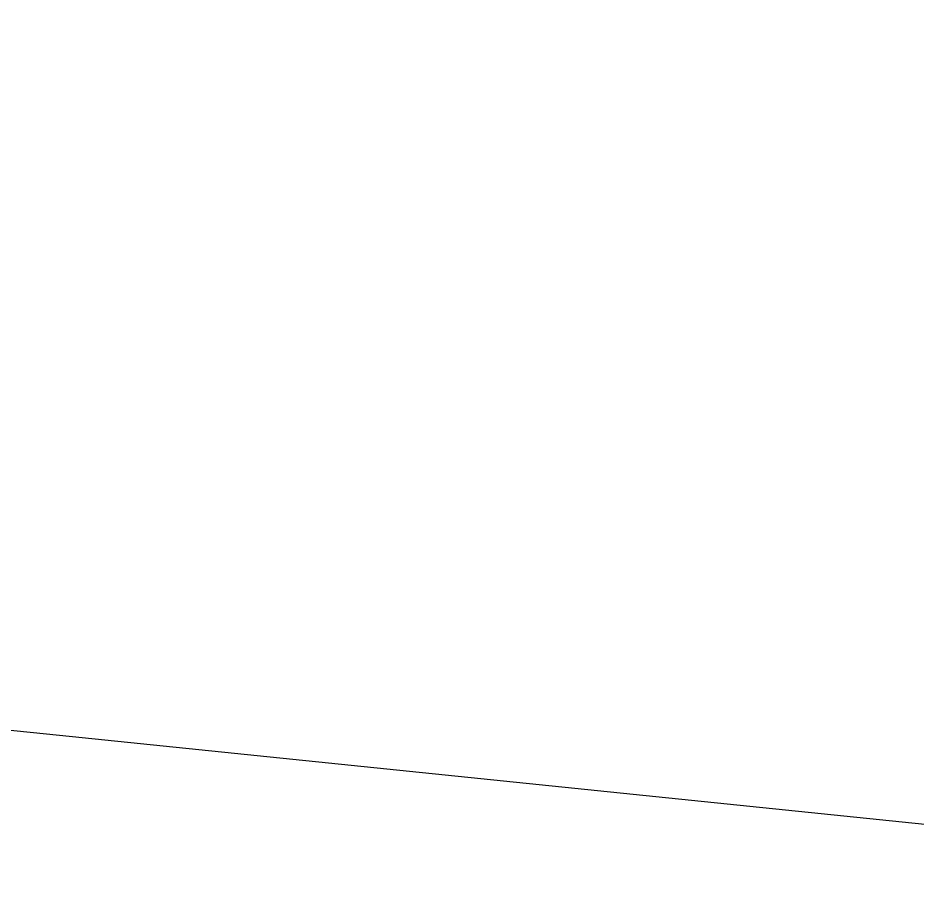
# Model space of a CAD drawing. Header units: millimetres. Extents: x 0 to 1796, y -943 to 816.
# Drawn here: x 523.979696 to 523.980941, y -815.121233 to -815.120006 of the extents above; entities that cross this region are included whole.
import ezdxf

# ---------------------------------------------------------------- set-up
doc = ezdxf.new("R2010")
doc.units = ezdxf.units.MM
doc.layers.add('Blocks', color=7, linetype='Continuous')
doc.layers.add('Blocks$Inner', color=7, linetype='Continuous', lineweight=25, true_color=0x007f00)

# ---------------------------------------------------------------- blocks, each defined once
blk = doc.blocks.new('Balcony Chair Top')
at = {"layer": 'Blocks$Inner'}
blk.add_open_spline([(479.4568537, -101.5381065), (480.0574055, -101.5412896), (480.6565428, -101.5736163), (481.2536499, -101.6350261)], degree=3, dxfattribs=at)
blk.add_open_spline([(481.2536499, -101.6350261), (481.511152, -101.6615087), (481.7766051, -101.6945092), (482.0327366, -101.7318804), (482.288868, -101.7692516), (482.5485192, -101.8127468), (482.80283, -101.8608818), (483.0571409, -101.9090168), (483.3120046, -101.9628278), (483.564051, -102.0216034), (483.8160975, -102.080379), (484.0671294, -102.1445), (484.3164711, -102.213794), (484.5658128, -102.283088), (484.8139167, -102.3576807), (485.0601145, -102.4373714), (485.3063124, -102.517062), (485.5523451, -102.6024546), (485.7949589, -102.69242), (486.0375726, -102.7823854), (486.2823486, -102.8790762), (486.5209346, -102.9791934), (486.7595205, -103.0793106), (487.0038146, -103.1879763), (487.2379228, -103.2981208), (487.4719565, -103.4082302), (487.7113306, -103.5271193), (487.9404685, -103.6470522), (488.1696064, -103.766985), (488.4000403, -103.8938631), (488.6239, -104.0233534), (488.8477597, -104.1528437), (489.0702679, -104.2878773), (489.2884718, -104.4266626), (489.5066758, -104.565448), (489.7221603, -104.7089474), (489.9343339, -104.8567675), (490.1465075, -105.0045875), (490.3557663, -105.157004), (490.5615359, -105.3135991), (490.7673054, -105.4701941), (490.9710373, -105.6321207), (491.1700281, -105.7972304), (491.369019, -105.9623401), (491.5678266, -106.134516), (491.7596608, -106.3078778), (491.9514951, -106.4812397), (492.145885, -106.6645596), (492.3301796, -106.8459074), (492.514431, -107.0272128), (492.7008139, -107.2185736), (492.8771975, -107.4075357), (493.0535812, -107.5964977), (493.228889, -107.7924461), (493.3971319, -107.988687), (493.5653748, -108.1849279), (493.7305089, -108.3859562), (493.8903417, -108.5891032), (494.0501745, -108.7922502), (494.2058827, -108.9989493), (494.3570381, -109.2086325), (494.5081935, -109.4183156), (494.6550789, -109.6313749), (494.7972902, -109.847225), (494.9395016, -110.0630751), (495.0780268, -110.2832852), (495.2110267, -110.5049321), (495.3440267, -110.726579), (495.4745153, -110.9548368), (495.5980343, -111.1819073), (495.7215533, -111.4089778), (495.8441867, -111.6462949), (495.9579516, -111.8784105), (496.0717128, -112.1105188), (496.1841543, -112.3528268), (496.2879569, -112.5895621), (496.3917594, -112.8262973), (496.4922323, -113.0692717), (496.5859437, -113.3101863), (496.6796551, -113.5511008), (496.768847, -113.7955045), (496.8523366, -114.0401565), (496.9358263, -114.2848085), (497.0142473, -114.5314466), (497.0873856, -114.7793978), (497.1605238, -115.0273489), (497.2285146, -115.2770716), (497.2911723, -115.5278845), (497.35383, -115.7786974), (497.4115655, -116.032404), (497.4636131, -116.2856402), (497.5156606, -116.5388764), (497.5631489, -116.7975204), (497.6044558, -117.0527378), (497.6457627, -117.3079552), (497.68284, -117.5725514), (497.7132739, -117.8293018), (497.7437093, -118.0860644), (497.7695202, -118.3520183), (497.7890266, -118.6098512), (497.8085329, -118.8676842), (497.8228307, -119.1303032), (497.8314315, -119.3887397), (497.8378821, -119.5825652), (497.8412839, -119.7774007), (497.8416193, -119.9717914)], degree=3, knots=[64, 64, 64, 64, 65, 65, 65, 66, 66, 66, 67, 67, 67, 68, 68, 68, 69, 69, 69, 70, 70, 70, 71, 71, 71, 72, 72, 72, 73, 73, 73, 74, 74, 74, 75, 75, 75, 76, 76, 76, 77, 77, 77, 78, 78, 78, 79, 79, 79, 80, 80, 80, 81, 81, 81, 82, 82, 82, 83, 83, 83, 84, 84, 84, 85, 85, 85, 86, 86, 86, 87, 87, 87, 88, 88, 88, 89, 89, 89, 90, 90, 90, 91, 91, 91, 92, 92, 92, 93, 93, 93, 94, 94, 94, 95, 95, 95, 96, 96, 96, 97, 97, 97, 98, 98, 98, 99, 99, 99, 99], dxfattribs=at)

msp = doc.modelspace()

# ---------------------------------------------------------------- block references
at = {"layer": 'Blocks'}
msp.add_blockref('Balcony Chair Top', (42.7260861, -713.4859712), dxfattribs=at)

doc.saveas('drawing.dxf')
